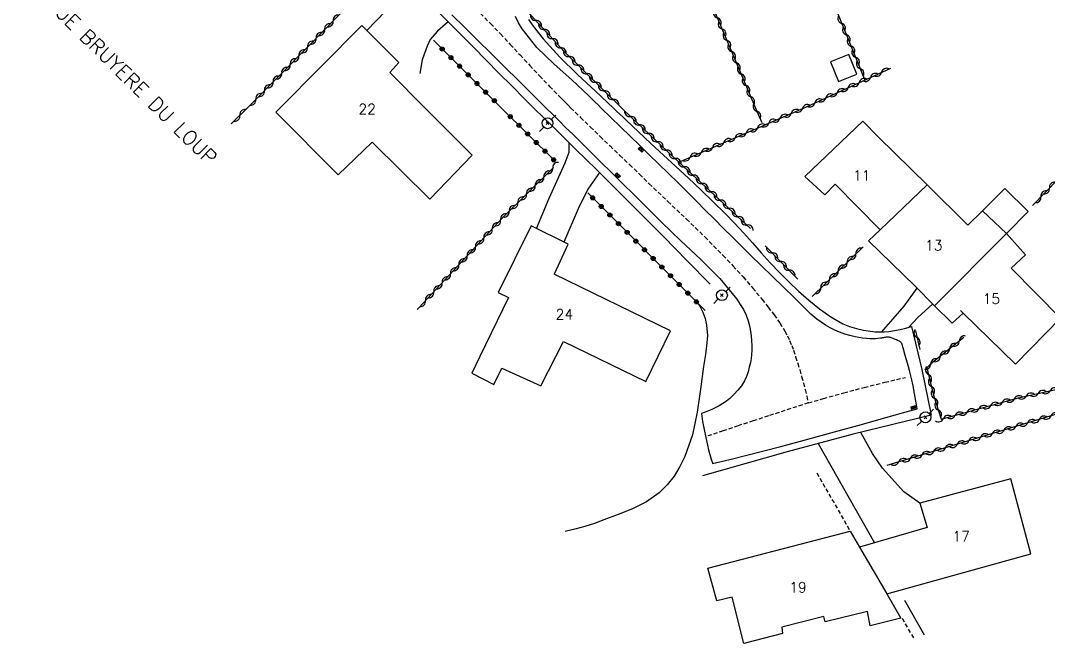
# Model space of a CAD drawing. Header units: millimetres. Extents: x 157000 to 158001, y 157000 to 158002.
# Drawn here: x 157320.3 to 157446.1, y 157605.4 to 157681.7 of the extents above; entities that cross this region are included whole.
import ezdxf
from ezdxf.enums import TextEntityAlignment as Align

# ---------------------------------------------------------------- set-up
doc = ezdxf.new("R2010")
doc.units = ezdxf.units.MM
doc.linetypes.add('DASHED', pattern=[0.75, 0.5, -0.25])
doc.layers.get('0').update_dxf_attribs({"linetype": 'CONTINUOUS'})
for name, color, linetype in [('W0001', 6, 'DASHED'), ('W0014', 7, 'CONTINUOUS'), ('W0017', 7, 'CONTINUOUS'), ('W0101', 7, 'CONTINUOUS'), ('W0104', 1, 'CONTINUOUS'), ('W0112', 1, 'DASHED'), ('W0300', 7, 'CONTINUOUS'), ('W0310', 3, 'CONTINUOUS'), ('W0323', 7, 'CONTINUOUS'), ('W0401', 7, 'CONTINUOUS'), ('W0473', 7, 'CONTINUOUS'), ('W0989', 7, 'CONTINUOUS'), ('W0991', 7, 'CONTINUOUS'), ('W1102', 7, 'CONTINUOUS')]:
    doc.layers.add(name, color=color, linetype=linetype)
doc.styles.get("Standard").update_dxf_attribs({"font": 'romans.shx', "width": 0.85})

# ---------------------------------------------------------------- blocks, each defined once
blk = doc.blocks.new('T401')
for p, q in [((-0.3, 0.3), (0, 0.3)), ((-0.3, -0.25), (-0.3, 0.3)), ((-0.3, 0.15), (0, 0.15)), ((-0.3, 0), (0, 0)), ((0, 0.3), (0, -0.25)), ((-0.3, -0.15), (0, -0.15)), ((-0.3, -0.25), (-0.3, -0.3)), ((-0.3, -0.3), (0, -0.3)), ((0, -0.3), (0, -0.25))]:
    blk.add_line(p, q)
blk = doc.blocks.new('T473')
for p, q in [((-0.166667, 0.166667), (0.166667, -0.166667)), ((-0.166667, -0.166667), (0.166667, 0.166667)), ((0.500001, 0.500001), (1.000002, 1.000002)), ((-1.000002, -1.000002), (-0.500001, -0.500001))]:
    blk.add_line(p, q)
blk.add_ellipse((0, 0), major_axis=(0.471405, 0.471405), ratio=1, start_param=5.4977871438, end_param=11.780972451)
blk = doc.blocks.new('t310o')
at = {"color": 0, "linetype": 'Continuous'}
for centre, start, end in [((-0.5, 0.38), 216.8699, 323.1304), ((0.5, -0.37), 36.8699, 143.1303)]:
    blk.add_arc(centre, 0.625, start, end, dxfattribs=at)
blk = doc.blocks.new('t323o')
at = {"color": 0, "linetype": 'Continuous'}
for radius in [0.25, 0.15]:
    blk.add_circle((0, 0), radius, dxfattribs=at)

msp = doc.modelspace()

# ---------------------------------------------------------------- linework, layer by layer
at = {"layer": 'W0001'}
for points in [[(157371.12, 157687.8), (157376.57, 157682.59), (157377.8, 157681.34), (157379.02, 157680.07), (157380.22, 157678.79), (157381.42, 157677.5), (157382.61, 157676.21), (157383.81, 157674.93), (157385.03, 157673.65), (157386.25, 157672.4), (157386.6, 157672.05), (157386.95, 157671.7), (157387.3, 157671.35), (157387.65, 157671)], [(157387.65, 157671), (157388.83, 157669.83), (157390.03, 157668.67), (157391.23, 157667.51), (157392.43, 157666.35), (157393.63, 157665.2), (157394.84, 157664.05), (157396.04, 157662.89), (157397.23, 157661.73), (157399.51, 157659.55), (157401.79, 157657.39), (157404.06, 157655.19), (157406.27, 157652.95), (157407.51, 157651.64), (157408.72, 157650.3), (157409.9, 157648.94), (157411.05, 157647.55), (157411.79, 157646.61), (157412.52, 157645.66), (157413.21, 157644.67), (157413.85, 157643.65), (157414.15, 157643.09), (157414.42, 157642.51), (157414.67, 157641.92), (157414.88, 157641.32), (157415.15, 157640.52), (157415.41, 157639.72), (157415.66, 157638.92), (157415.89, 157638.11), (157416.11, 157637.31), (157416.32, 157636.5), (157416.51, 157635.69), (157416.7, 157634.88)], [(157416.7, 157634.88), (157418.55, 157635.41), (157421.05, 157636.11), (157423.55, 157636.77), (157426.06, 157637.4), (157428.59, 157638)], [(157416.7, 157634.88), (157411.82, 157633.28), (157409.97, 157632.68), (157408.12, 157632.07), (157406.27, 157631.45), (157404.42, 157630.83)]]:
    msp.add_lwpolyline(points, dxfattribs=at)
at = {"layer": 'W0014'}
for points in [[(157383.1, 157671), (157382.82, 157671.28), (157382.54, 157671.56), (157382.25, 157671.85), (157381.97, 157672.13), (157380.4, 157673.7), (157378.83, 157675.28), (157377.27, 157676.87), (157375.7, 157678.45), (157374.14, 157680.04), (157372.58, 157681.61), (157371, 157683.19)], [(157373.08, 157682.43), (157374.66, 157680.85), (157376.24, 157679.28), (157377.82, 157677.71), (157379.51, 157676.03), (157381.21, 157674.35), (157382.9, 157672.68), (157384.6, 157671)], [(157391.34, 157671), (157390.97, 157671.37), (157390.59, 157671.74), (157390.22, 157672.11), (157389.84, 157672.48), (157387.74, 157674.44), (157385.58, 157676.37), (157383.49, 157678.41), (157381.67, 157680.68), (157381.22, 157681.42), (157380.84, 157682.19)], [(157382.47, 157681.85), (157383.02, 157681.02), (157383.62, 157680.24), (157384.25, 157679.48), (157386.28, 157677.24), (157388.43, 157675.11), (157390.64, 157673.05), (157392.85, 157671)], [(157404.67, 157649.44), (157401.85, 157652.32), (157399.01, 157655.2), (157396.17, 157658.06), (157393.32, 157660.92), (157392.05, 157662.19), (157390.78, 157663.45), (157389.5, 157664.71), (157388.22, 157665.97), (157386.94, 157667.22), (157385.66, 157668.48), (157384.38, 157669.74), (157383.1, 157671)], [(157384.6, 157671), (157385.41, 157670.2), (157386.23, 157669.39), (157387.04, 157668.59), (157387.86, 157667.78), (157390.58, 157665.1), (157393.31, 157662.42), (157396.03, 157659.73), (157398.73, 157657.03), (157401.1, 157654.74), (157403.52, 157652.49), (157405.86, 157650.13), (157407.96, 157647.57), (157408.38, 157646.95), (157408.75, 157646.31), (157409.08, 157645.64), (157409.34, 157644.94), (157409.55, 157644.17), (157409.68, 157643.38), (157409.75, 157642.59), (157409.79, 157641.79), (157409.78, 157641.3), (157409.75, 157640.8), (157409.69, 157640.31), (157409.61, 157639.82), (157409.48, 157639.25), (157409.33, 157638.68), (157409.13, 157638.12), (157408.88, 157637.58), (157408.51, 157636.98), (157408.08, 157636.42), (157407.6, 157635.89), (157407.09, 157635.41), (157406.68, 157635.08), (157406.23, 157634.79), (157405.78, 157634.53), (157405.32, 157634.28), (157404.9, 157634.08), (157404.48, 157633.9), (157404.06, 157633.73), (157403.62, 157633.58)], [(157430.02, 157634.17), (157429.87, 157635.1), (157429.71, 157636.03), (157429.52, 157636.96), (157429.32, 157637.88), (157429.09, 157638.83), (157428.84, 157639.76), (157428.57, 157640.69), (157428.31, 157641.62), (157428.28, 157641.76), (157428.25, 157641.9), (157428.21, 157642.04), (157428.15, 157642.17), (157428.09, 157642.25), (157428.02, 157642.31), (157427.94, 157642.37), (157427.86, 157642.42), (157427.75, 157642.48), (157427.63, 157642.54), (157427.51, 157642.59), (157427.39, 157642.64), (157427.26, 157642.7), (157427.11, 157642.75), (157426.97, 157642.8), (157426.83, 157642.85), (157426.75, 157642.87), (157426.67, 157642.89), (157426.59, 157642.91), (157426.5, 157642.92), (157426.41, 157642.92), (157426.32, 157642.92), (157426.22, 157642.91), (157426.13, 157642.9), (157426.06, 157642.89), (157425.98, 157642.88), (157425.91, 157642.86), (157425.83, 157642.85), (157425.76, 157642.83), (157425.68, 157642.82), (157425.61, 157642.81), (157425.53, 157642.8), (157425.22, 157642.77), (157424.91, 157642.74), (157424.59, 157642.73), (157424.28, 157642.73), (157423.81, 157642.75), (157423.34, 157642.8), (157422.88, 157642.87), (157422.42, 157642.96), (157421.78, 157643.12), (157421.16, 157643.31), (157420.54, 157643.53), (157419.94, 157643.79), (157419.37, 157644.08), (157418.81, 157644.4), (157418.28, 157644.75), (157417.76, 157645.13), (157417.03, 157645.74), (157416.34, 157646.4), (157415.68, 157647.08), (157415, 157647.75), (157413.65, 157649.05), (157412.31, 157650.35), (157410.96, 157651.66), (157409.63, 157652.98), (157408.51, 157654.08), (157407.41, 157655.18), (157406.3, 157656.29), (157405.2, 157657.4), (157404.09, 157658.5), (157402.99, 157659.61), (157401.88, 157660.72), (157400.77, 157661.82), (157399.6, 157662.97), (157398.42, 157664.12), (157397.24, 157665.27), (157396.06, 157666.41), (157394.88, 157667.56), (157393.7, 157668.7), (157392.52, 157669.85), (157391.34, 157671)], [(157392.85, 157671), (157393.24, 157670.63), (157393.64, 157670.26), (157394.03, 157669.89), (157394.42, 157669.52), (157395.92, 157668.08), (157397.44, 157666.65), (157398.97, 157665.23), (157400.5, 157663.82), (157402.03, 157662.4), (157403.55, 157660.97), (157405.05, 157659.52), (157406.54, 157658.06), (157407.67, 157656.89), (157408.78, 157655.69), (157409.87, 157654.48), (157410.95, 157653.26), (157412.05, 157652.04), (157413.17, 157650.85), (157414.32, 157649.69), (157415.52, 157648.58), (157416.78, 157647.47), (157418.08, 157646.39), (157419.46, 157645.4), (157420.94, 157644.56), (157421.75, 157644.23), (157422.6, 157643.98), (157423.45, 157643.8), (157424.31, 157643.66), (157424.87, 157643.6), (157425.43, 157643.58), (157425.99, 157643.6), (157426.55, 157643.64), (157427.26, 157643.73), (157427.96, 157643.86), (157428.65, 157644.03), (157429.33, 157644.24)], [(157429.33, 157644.23), (157430.6, 157638.96), (157431.76, 157633.36), (157422.21, 157631.04), (157414.1, 157628.89), (157403.74, 157625.94)], [(157404.99, 157627.45), (157407.08, 157627.95), (157409.18, 157628.47), (157411.26, 157629), (157413.35, 157629.54), (157416.64, 157630.42), (157419.92, 157631.32), (157423.2, 157632.23), (157426.48, 157633.15), (157427.36, 157633.4), (157428.25, 157633.66), (157429.14, 157633.91), (157430.02, 157634.17)], [(157403.62, 157633.58), (157403.77, 157632.6), (157403.95, 157631.63), (157404.14, 157630.65), (157404.36, 157629.69), (157404.5, 157629.12), (157404.65, 157628.55), (157404.82, 157627.99), (157405, 157627.43)]]:
    msp.add_lwpolyline(points, dxfattribs=at)
at = {"layer": 'W0017'}
for points in [[(157362.66, 157680.5), (157366.07, 157684.06), (157367.98, 157686.18)], [(157372.6, 157681.56), (157371.31, 157680.41), (157370.43, 157679.4), (157370.06, 157678.57), (157369.44, 157676.9), (157369.15, 157675.22)], [(157383.42, 157656.23), (157384.98, 157659.95), (157386.95, 157664.3), (157387.42, 157665.59), (157387.42, 157666.77)], [(157391.15, 157663.1), (157389.73, 157661.04), (157388.55, 157658.64), (157386.77, 157654.58)], [(157425.65, 157643.56), (157427.08, 157645.18), (157428.45, 157646.73), (157430.01, 157648.92)], [(157431.93, 157647), (157430.12, 157645.32), (157429, 157644.15)], [(157430.37, 157622.58), (157428.4, 157623.98), (157425.8, 157626.87), (157424.56, 157628.67), (157423.12, 157631.26)], [(157417.89, 157629.89), (157424.79, 157617.75)], [(157428.46, 157610.73), (157430.87, 157606.46)]]:
    msp.add_lwpolyline(points, dxfattribs=at)
at = {"layer": 'W0101'}
for points in [[(157369.8, 157671), (157365.49, 157675.33), (157366.59, 157676.59), (157362.05, 157681.11), (157352.01, 157671)], [(157352.01, 157671), (157351.51, 157670.49), (157359.14, 157662.81), (157363.33, 157666.83), (157370.36, 157659.85), (157375.56, 157665.22)], [(157375.56, 157665.22), (157369.8, 157671)], [(157431.24, 157661.58), (157425.28, 157667.43), (157425.28, 157667.44), (157423.36, 157669.39), (157416.26, 157662.6)], [(157416.26, 157662.6), (157418.71, 157660.37), (157419.99, 157661.69), (157419.99, 157661.67), (157425.52, 157656.08)], [(157440.97, 157655.64), (157440.95, 157655.64), (157438.02, 157658.41), (157436.25, 157656.66), (157431.24, 157661.58)], [(157425.52, 157656.08), (157424.08, 157654.72), (157429.73, 157649.21), (157432.15, 157646.78)], [(157432.15, 157646.78), (157434.33, 157644.64), (157435.67, 157645.86), (157442.05, 157639.63), (157447.59, 157645.26), (157441.55, 157651.4), (157443.29, 157653.02), (157440.97, 157655.64)], [(157426.31, 157611.47), (157443.95, 157616.4), (157441.51, 157625.58), (157430.37, 157622.58), (157431.26, 157619.63), (157422.96, 157617.22)], [(157404.41, 157614.64), (157421.82, 157619.18), (157422.96, 157617.22)], [(157426.31, 157611.47), (157428.04, 157608.51), (157424.29, 157607.58), (157423.94, 157609.34), (157418.75, 157608.05), (157418.6, 157608.7), (157413.46, 157607.4), (157413.55, 157606.63), (157408.82, 157605.41), (157407.37, 157611.08), (157405.51, 157610.61), (157404.41, 157614.64)]]:
    msp.add_lwpolyline(points, dxfattribs=at)
msp.add_lwpolyline([(157382.78, 157656.55), (157378.74, 157648.41), (157380.01, 157647.79), (157376.5, 157640.54), (157376.49, 157640.55), (157375.53, 157638.51), (157378.2, 157637.14), (157379.17, 157639.14), (157379.17, 157639.13), (157383.95, 157636.96), (157386.72, 157642.41), (157396.8, 157637.49), (157399.84, 157643.7), (157385.61, 157650.66), (157385.62, 157650.67), (157387.29, 157654.32)], close=True, dxfattribs=at)
at = {"layer": 'W0104'}
msp.add_lwpolyline([(157419.42, 157676.65), (157420.4, 157674.24), (157422.64, 157675.16), (157421.67, 157677.56)], close=True, dxfattribs=at)
for points in [[(157440.95, 157655.64), (157443.61, 157658.31), (157440.78, 157661.15), (157438.02, 157658.41)], [(157435.67, 157645.86), (157435.33, 157646.21)]]:
    msp.add_lwpolyline(points, dxfattribs=at)
at = {"layer": 'W0112'}
for points in [[(157417.74, 157626.31), (157421.82, 157619.18)], [(157429.61, 157606.09), (157428.2, 157608.51)]]:
    msp.add_lwpolyline(points, dxfattribs=at)
at = {"layer": 'W0300'}
msp.add_lwpolyline([(157402.99, 157647.39), (157403.44, 157646.71), (157403.8, 157645.98), (157404.07, 157645.21), (157404.25, 157644.41), (157404.35, 157643.12), (157404.26, 157641.84), (157404.07, 157640.58), (157403.88, 157639.33), (157403.51, 157636.55), (157403.11, 157633.76), (157402.51, 157630.98), (157401.58, 157628.3), (157400.98, 157627.08), (157400.28, 157625.91), (157399.44, 157624.83), (157398.46, 157623.87), (157396.9, 157622.76), (157395.19, 157621.91), (157393.43, 157621.22), (157391.68, 157620.55), (157390.52, 157620.12), (157389.34, 157619.73), (157388.14, 157619.4), (157386.93, 157619.11)], dxfattribs=at)
at = {"layer": 'W0310'}
for points in [[(157394.74, 157698.75), (157388.61, 157696.08), (157384.78, 157694.37), (157383.43, 157693.23), (157382.07, 157690.89), (157381.4, 157687.15), (157382.34, 157682.83), (157386.84, 157677.88), (157393.86, 157671)], [(157417.64, 157688.93), (157420.51, 157682.05), (157423.62, 157674.43)], [(157362.92, 157686.16), (157355.46, 157678.53), (157348.4, 157671.38), (157348.01, 157671)], [(157403.95, 157685.87), (157410.24, 157671)], [(157416.12, 157671), (157416.48, 157671.16), (157426.8, 157675.88)], [(157348.01, 157671), (157346.07, 157669.05)], [(157393.86, 157671), (157395.09, 157669.79), (157400.86, 157664.38), (157409.63, 157656.26)], [(157400.86, 157664.38), (157416.12, 157671)], [(157410.24, 157671), (157411, 157669.21)], [(157385.51, 157663.73), (157379.26, 157657.54), (157368.99, 157646.5), (157368.81, 157646.31)], [(157444.13, 157659.05), (157447.3, 157662.29)], [(157411.42, 157654.13), (157415.42, 157650.05)], [(157417.16, 157647.91), (157423.42, 157654)], [(157429.82, 157643.69), (157430.37, 157641.42)], [(157435.74, 157642.89), (157433.13, 157640.81), (157431.67, 157639.62), (157431.22, 157639.19), (157432.04, 157635.82), (157432.95, 157632.87), (157442.42, 157635.49), (157452.14, 157637.67), (157459.28, 157640.02)], [(157454.27, 157621.25), (157451.12, 157627.52), (157448.01, 157633.78), (157426.32, 157627.21)]]:
    msp.add_lwpolyline(points, dxfattribs=at)
at = {"layer": 'W0323'}
for points in [[(157379.16, 157671), (157370.82, 157679.29)], [(157385.68, 157664.51), (157379.16, 157671)], [(157389.7, 157660.6), (157404.07, 157646.2)]]:
    msp.add_lwpolyline(points, dxfattribs=at)
at = {"layer": 'W1102'}
for points in [[(157425.51, 157656.09), (157431.24, 157661.58)], [(157432.15, 157646.78), (157440.95, 157655.64)], [(157422.96, 157617.22), (157426.31, 157611.47)]]:
    msp.add_lwpolyline(points, dxfattribs=at)

# ---------------------------------------------------------------- block references
at = {"layer": 'W0310'}
for p, rotation in [((157405.57, 157682.05), 292.9161672713445), ((157357.49, 157680.61), 225.5923795812608), ((157358.54, 157681.68), 225.5923795812608), ((157383.36, 157681.71), 312.2529751137629), ((157384.37, 157680.6), 312.2529751137629), ((157406.15, 157680.67), 292.9161672713445), ((157420.78, 157681.37), 292.2358421130917), ((157356.44, 157679.54), 225.5923795812608), ((157385.38, 157679.49), 312.2529751137629), ((157406.73, 157679.29), 292.9161672713445), ((157421.35, 157679.98), 292.2358421130917), ((157355.39, 157678.47), 225.3628818584284), ((157386.39, 157678.38), 312.2529751137629), ((157421.92, 157678.59), 292.2358421130917), ((157354.34, 157677.4), 225.3628818584284), ((157387.43, 157677.3), 315.5824110111553), ((157407.32, 157677.91), 292.9161672713445), ((157422.49, 157677.21), 292.2358421130917), ((157353.28, 157676.33), 225.3628818584284), ((157388.5, 157676.25), 315.5824110111553), ((157407.9, 157676.53), 292.9161672713445), ((157423.05, 157675.82), 292.2358421130917), ((157352.23, 157675.27), 225.3628818584284), ((157389.57, 157675.2), 315.5824110111553), ((157408.49, 157675.14), 292.9161672713445), ((157424.31, 157674.74), 24.6323349337696), ((157425.67, 157675.37), 24.6323349337696), ((157350.12, 157673.13), 225.3628818584284), ((157351.18, 157674.2), 225.3628818584284), ((157390.64, 157674.15), 315.5824110111553), ((157391.72, 157673.1), 315.5824110111553), ((157409.07, 157673.76), 292.9161672713445), ((157421.58, 157673.49), 24.6323349337696), ((157422.94, 157674.12), 24.6323349337696), ((157349.07, 157672.07), 225.3628818584284), ((157392.79, 157672.05), 315.5824110111553), ((157409.65, 157672.38), 292.9161672713445), ((157418.85, 157672.24), 24.6323349337696), ((157420.22, 157672.87), 24.6323349337696), ((157410.41, 157670.59), 292.9161672714106), ((157415.99, 157670.94), 23.44412216380038), ((157417.49, 157671.62), 24.6323349337696), ((157347.12, 157670.11), 225.0914470455089), ((157394.93, 157669.95), 315.5824110111972), ((157413.24, 157669.75), 23.44412216380038), ((157414.62, 157670.35), 23.44412216380038), ((157396.02, 157668.92), 316.7983910728395), ((157410.49, 157668.56), 23.44412216380038), ((157411.86, 157669.15), 23.44412216380038), ((157397.11, 157667.89), 316.7983910728395), ((157398.21, 157666.87), 316.7983910728395), ((157407.74, 157667.36), 23.44412216380038), ((157409.11, 157667.96), 23.44412216380038), ((157399.3, 157665.84), 316.7983910728395), ((157404.98, 157666.17), 23.44412216380038), ((157406.36, 157666.77), 23.44412216380038), ((157400.39, 157664.81), 316.7983910728395), ((157402.23, 157664.98), 23.44412216380038), ((157403.61, 157665.57), 23.44412216380038), ((157385.41, 157663.64), 224.746704658505), ((157401.49, 157663.79), 317.214193675517), ((157384.34, 157662.58), 224.746704658505), ((157402.59, 157662.77), 317.214193675517), ((157403.69, 157661.75), 317.214193675517), ((157382.21, 157660.47), 224.746704658505), ((157383.28, 157661.52), 224.746704658505), ((157404.79, 157660.73), 317.214193675517), ((157446.22, 157661.19), 45.68131463480022), ((157381.15, 157659.41), 224.746704658505), ((157405.89, 157659.71), 317.214193675517), ((157445.18, 157660.12), 45.68131463480022), ((157380.08, 157658.36), 224.746704658505), ((157407, 157658.7), 317.214193675517), ((157379.03, 157657.29), 227.0711948135587), ((157408.1, 157657.68), 317.214193675517), ((157378.01, 157656.19), 227.0711948135587), ((157409.2, 157656.66), 317.214193675517), ((157376.98, 157655.09), 227.0711948135587), ((157374.94, 157652.9), 227.0711948135587), ((157375.96, 157654), 227.0711948135587), ((157412.27, 157653.26), 314.340152084591), ((157422.54, 157653.14), 44.18379674128654), ((157373.92, 157651.8), 227.0711948135587), ((157413.32, 157652.19), 314.340152084591), ((157421.46, 157652.09), 44.18379674128654), ((157372.9, 157650.7), 227.0711948135587), ((157414.37, 157651.12), 314.340152084591), ((157420.38, 157651.05), 44.18379674128654), ((157371.88, 157649.6), 227.0711948135587), ((157419.31, 157650), 44.18379674128654), ((157370.85, 157648.5), 227.0711948135587), ((157418.23, 157648.96), 44.18379674128654), ((157369.83, 157647.41), 227.0711948135587), ((157430.01, 157642.88), 283.5828030498633), ((157435.18, 157642.45), 218.5578155936018), ((157432.84, 157640.58), 219.3043526592164), ((157434.01, 157641.52), 218.5578155936018), ((157431.68, 157639.63), 219.3043526592164), ((157431.42, 157638.35), 283.6595929543001), ((157431.78, 157636.89), 283.6595929543001), ((157432.16, 157635.44), 287.2280368972958), ((157444.84, 157636.03), 12.59996161942895), ((157446.3, 157636.36), 12.59996161942895), ((157432.6, 157634.01), 287.2280368972958), ((157439.03, 157634.55), 15.51131493326491), ((157440.47, 157634.95), 15.51131493326491), ((157441.92, 157635.35), 15.51131493326491), ((157443.38, 157635.71), 12.59996161942895), ((157434.69, 157633.35), 15.51131493326491), ((157436.14, 157633.75), 15.51131493326491), ((157437.58, 157634.15), 15.51131493326491), ((157446.42, 157633.3), 196.8425656970223), ((157433.25, 157632.95), 15.51131493326491), ((157442.11, 157632), 196.8425656970223), ((157443.54, 157632.43), 196.8425656970223), ((157444.98, 157632.86), 196.8425656970223), ((157437.8, 157630.69), 196.8425656970223), ((157439.24, 157631.13), 196.8425656970223), ((157440.67, 157631.56), 196.8425656970223), ((157433.49, 157629.39), 196.8425656970223), ((157434.93, 157629.82), 196.8425656970223), ((157436.37, 157630.26), 196.8425656970223), ((157430.62, 157628.52), 196.8425656970223), ((157432.06, 157628.95), 196.8425656970223), ((157427.75, 157627.65), 196.8425656970223), ((157429.19, 157628.08), 196.8425656970223)]:
    msp.add_blockref('t310o', p, dxfattribs=dict(at, rotation=rotation))
at = {"layer": 'W0323'}
for p, rotation in [((157371.88, 157678.23), 135.1585208830165), ((157372.95, 157677.17), 135.1585208830165), ((157374.01, 157676.12), 135.1585208830165), ((157375.07, 157675.06), 135.1585208830165), ((157376.14, 157674), 135.1585208830165), ((157377.2, 157672.94), 135.1585208830165), ((157378.27, 157671.89), 135.1585208830165), ((157380.22, 157669.94), 135.1585208829679), ((157381.28, 157668.88), 135.1585208829679), ((157382.35, 157667.83), 135.1585208829679), ((157383.41, 157666.77), 135.1585208829679), ((157384.47, 157665.71), 135.1585208829679), ((157385.54, 157664.65), 135.1585208829679), ((157390.3, 157660), 314.9282856899756), ((157391.36, 157658.94), 314.9282856899756), ((157392.41, 157657.88), 314.9282856899756), ((157393.47, 157656.82), 314.9282856899756), ((157394.53, 157655.76), 314.9282856899756), ((157395.59, 157654.69), 314.9282856899756), ((157396.65, 157653.63), 314.9282856899756), ((157397.71, 157652.57), 314.9282856899756), ((157398.77, 157651.51), 314.9282856899756), ((157399.83, 157650.45), 314.9282856899756), ((157400.89, 157649.38), 314.9282856899756), ((157401.95, 157648.32), 314.9282856899756), ((157403.01, 157647.26), 314.9282856899756)]:
    msp.add_blockref('t323o', p, dxfattribs=dict(at, rotation=rotation))
at = {"layer": 'W0401'}
for p, rotation in [((157396.31, 157666.01), 45.890664977569), ((157393.27, 157662.64), 225.4778123719548), ((157429.61, 157634.17), 286.3189450077048)]:
    msp.add_blockref('T401', p, dxfattribs=dict(at, rotation=rotation))
at = {"layer": 'W0473'}
for p in [(157384.78, 157669.13), (157406.13, 157648.07), (157431.04, 157633.11)]:
    msp.add_blockref('T473', p, dxfattribs=at)

# ---------------------------------------------------------------- texts
at = {"layer": 'W0989'}
msp.add_text('AVENUE BRUYERE DU LOUP', height=1.75, rotation=315.3051, dxfattribs=at).set_placement((157320.22, 157686.67))
at = {"layer": 'W0991'}
for s, p in [('22', (157362.7, 157670.87)), ('11', (157423.23, 157662.74)), ('13', (157432.06, 157654.18)), ('15', (157439.12, 157647.64)), ('24', (157386.84, 157645.73)), ('17', (157435.42, 157618.53)), ('19', (157415.44, 157612.29))]:
    msp.add_text(s, height=1.25, dxfattribs=at).set_placement(p, align=Align.MIDDLE_CENTER)

doc.saveas('drawing.dxf')
